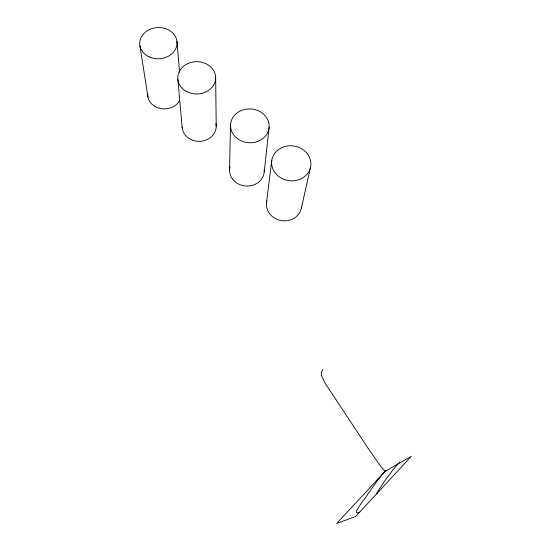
<?xml version="1.0" encoding="UTF-8"?>
<svg xmlns="http://www.w3.org/2000/svg" width="551" height="551" viewBox="0 0 551 551"><rect width="100%" height="100%" fill="white"/><g stroke="black" fill="none" stroke-linecap="round" stroke-linejoin="round"><path stroke-width="0.83" d="M229.553 170.039L230.497 125.27M264.246 171.884L269.108 127.35A19.34 16.916 4 0 0 241.359 110.496A19.34 16.916 4 0 0 239.017 139.706A19.34 16.916 4 0 0 269.108 127.35M266.588 202.038L271.795 160.245M301.287 208.436L310.509 167.297A19.684 17.487 8.6 0 0 284.895 146.518A19.684 17.487 8.6 0 0 278.324 176.1A19.684 17.487 8.6 0 0 310.509 167.297M322.645 369.473L321.295 372.69L321.329 375.19L325.558 383.882L369.094 449.788L380.231 465.691L385.121 471.374L411.28 456.304L355.643 516.507L336.695 523.45L385.121 471.374M399.489 462.22L393.324 469.362L383.999 482.056L376.423 493.538L377.283 493.4M386.12 470.299C379.005 477.641 373.482 486.313 367.483 494.536C367.531 496.141 349.176 516.893 359.748 512.134M139.954 45.905L147.944 97.024M177.877 79.544L182.202 128.039M176.967 41.277L179.578 72.312M215.661 78.146A18.948 16.158 -0.4 0 1 186.892 91.659A18.948 16.158 -0.4 0 1 187.609 63.675A18.948 16.158 -0.4 0 1 215.661 78.146L216.219 126.675M215.909 123.5A17.06 14.911 -0.7 0 1 201.094 141.214A17.06 14.911 -0.7 0 1 182.112 126.971M179.598 100.709A16.847 14.457 -3.2 0 1 160.251 108.478A16.847 14.457 -3.2 0 1 147.744 93.932M264.246 169.667A17.377 15.538 3.9 0 1 245.539 186.004A17.377 15.538 3.9 0 1 230.008 166.746M301.611 206.17A17.653 16.007 9 0 1 281.657 220.627A17.653 16.007 9 0 1 266.808 200.922M149.583 57.056A18.679 15.607 -2.7 0 0 177.057 42.386A18.679 15.607 -2.7 0 0 148.536 30.043A18.679 15.607 -2.7 0 0 149.583 57.056"/></g></svg>
